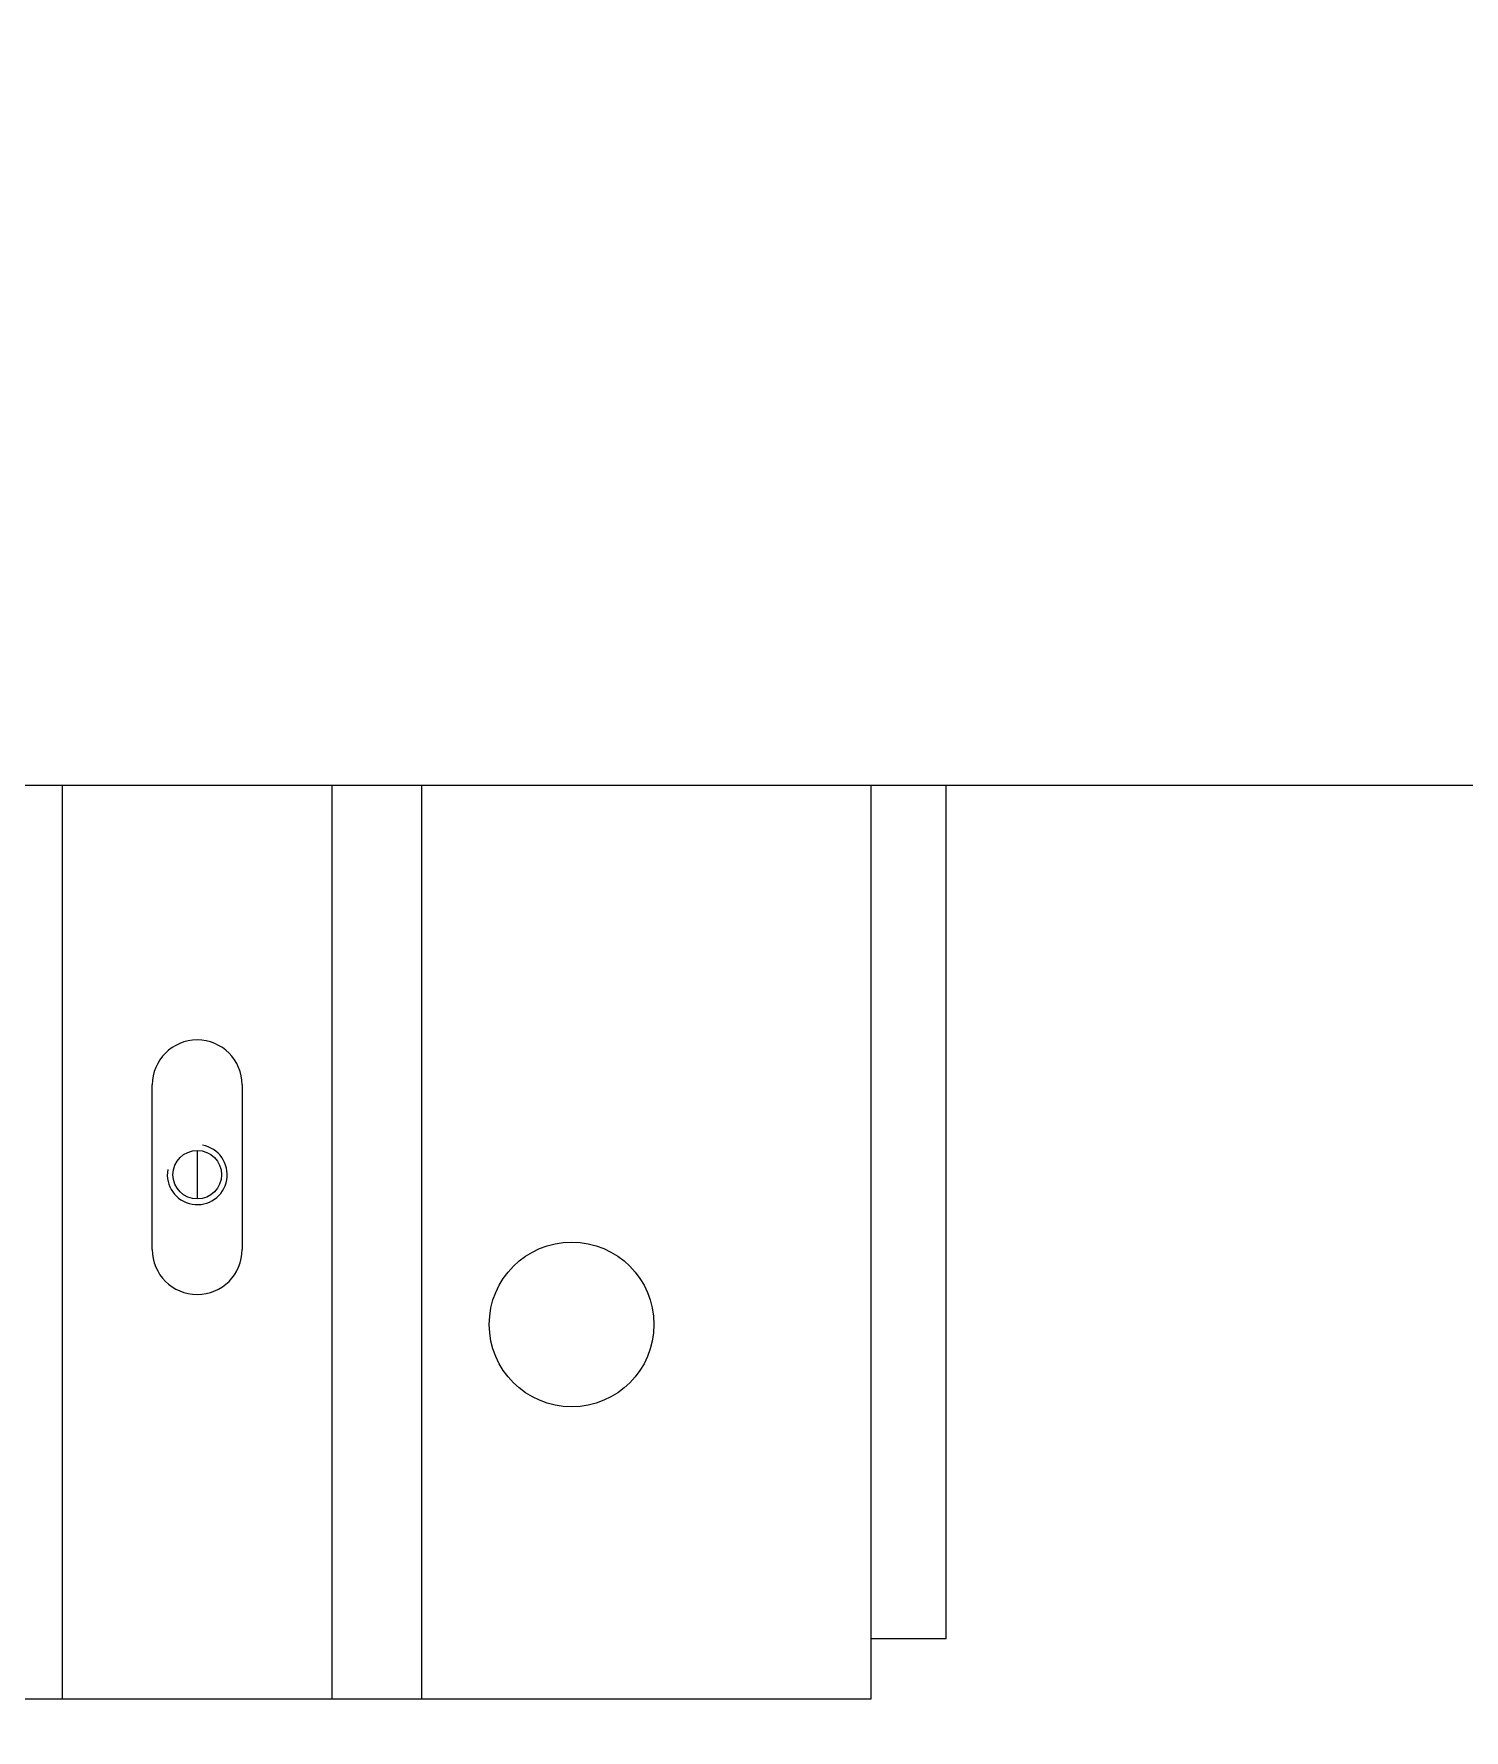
# Model space of a CAD drawing. Header units: millimetres. Extents: x 0 to 5940, y 0 to 4200.
# Drawn here: x 3451.7 to 3547.2, y 2851.9 to 2965.2 of the extents above; entities that cross this region are included whole.
import ezdxf

# ---------------------------------------------------------------- set-up
doc = ezdxf.new("R2010")
doc.units = ezdxf.units.MM
doc.header["$LTSCALE"] = 10
doc.layers.add('가시적인 것(ISO)', color=3, linetype='Continuous', lineweight=5, true_color=0x00ff00)
doc.layers.add('가시적인 좁은 것(ISO)', color=3, linetype='Continuous', lineweight=5, true_color=0x00ff00)
doc.layers.add('해치(ISO)', color=7, linetype='Continuous', lineweight=5)

msp = doc.modelspace()

# ---------------------------------------------------------------- hatches: boundary and pattern name
at = {"layer": '해치(ISO)'}
h = msp.add_hatch(dxfattribs=at)
h.set_pattern_fill('ANSI31', color=256, scale=254, angle=75.00018, style=0)
h.set_pattern_definition([(120.0002, (0, 0), (-27.49626, -15.87508), [])])
edge = h.paths.add_edge_path()
edge.add_line((3698.305, 3517.714), (3725.805, 3517.714))
edge.add_ellipse((3725.805, 3513.214), major_axis=(0, 4.5), ratio=1, start_angle=270, end_angle=360, ccw=False)
edge.add_line((3730.305, 3513.214), (3730.305, 3485.714))
edge.add_ellipse((3733.305, 3485.714), major_axis=(-3, 0), ratio=1, start_angle=0, end_angle=90)
edge.add_line((3733.305, 3482.714), (3735.305, 3482.714))
edge.add_line((3735.305, 3482.714), (3735.305, 3522.714))
edge.add_line((3735.305, 3522.714), (3695.305, 3522.714))
edge.add_line((3695.305, 3522.714), (3695.305, 3520.714))
edge.add_ellipse((3698.305, 3520.714), major_axis=(-3, 0), ratio=1, start_angle=0, end_angle=90)
edge = h.paths.add_edge_path()
edge.add_line((2939.905, 3482.714), (2941.905, 3482.714))
edge.add_ellipse((2941.905, 3485.714), major_axis=(0, -3), ratio=1, start_angle=0, end_angle=90)
edge.add_line((2944.905, 3485.714), (2944.905, 3513.214))
edge.add_ellipse((2949.405, 3513.214), major_axis=(-4.5, 0), ratio=1, start_angle=270, end_angle=360, ccw=False)
edge.add_line((2949.405, 3517.714), (2976.905, 3517.714))
edge.add_ellipse((2976.905, 3520.714), major_axis=(0, -3), ratio=1, start_angle=0, end_angle=90)
edge.add_line((2979.905, 3520.714), (2979.905, 3522.714))
edge.add_line((2979.905, 3522.714), (2939.905, 3522.714))
edge.add_line((2939.905, 3522.714), (2939.905, 3482.714))
edge = h.paths.add_edge_path()
edge.add_line((2939.905, 2817.314), (2939.905, 2777.314))
edge.add_line((2939.905, 2777.314), (2979.905, 2777.314))
edge.add_line((2979.905, 2777.314), (2979.905, 2779.314))
edge.add_ellipse((2976.905, 2779.314), major_axis=(3, 0), ratio=1, start_angle=0, end_angle=90)
edge.add_line((2976.905, 2782.314), (2949.143, 2782.314))
edge.add_ellipse((2949.143, 2786.814), major_axis=(0, -4.5), ratio=1, start_angle=269.50889, end_angle=360, ccw=False)
edge.add_line((2944.644, 2786.853), (2944.879, 2814.289))
edge.add_ellipse((2941.879, 2814.314), major_axis=(3, -0.026), ratio=1, start_angle=0, end_angle=90.49111)
edge.add_line((2941.879, 2817.314), (2939.905, 2817.314))
edge = h.paths.add_edge_path()
edge.add_line((3730.331, 2814.289), (3730.566, 2786.853))
edge.add_ellipse((3726.066, 2786.814), major_axis=(4.5, 0.039), ratio=1, start_angle=269.50889, end_angle=360, ccw=False)
edge.add_line((3726.066, 2782.314), (3698.305, 2782.314))
edge.add_ellipse((3698.305, 2779.314), major_axis=(0, 3), ratio=1, start_angle=0, end_angle=90)
edge.add_line((3695.305, 2779.314), (3695.305, 2777.314))
edge.add_line((3695.305, 2777.314), (3735.305, 2777.314))
edge.add_line((3735.305, 2777.314), (3735.305, 2817.314))
edge.add_line((3735.305, 2817.314), (3733.331, 2817.314))
edge.add_ellipse((3733.331, 2814.314), major_axis=(0, 3), ratio=1, start_angle=0, end_angle=90.49111)

# ---------------------------------------------------------------- linework, layer by layer
at = {"layer": '가시적인 것(ISO)'}
for p, q in [((3573.605, 2915.014), (3061.605, 2915.014)), ((3453.605, 2854.014), (3453.605, 2915.014)), ((3471.605, 2854.014), (3471.605, 2915.014)), ((3477.605, 2854.014), (3477.605, 2915.014)), ((3507.605, 2854.014), (3507.605, 2915.014)), ((3512.605, 2858.014), (3512.605, 2915.014)), ((3459.605, 2884.014), (3459.605, 2895.014)), ((3465.605, 2895.014), (3465.605, 2884.014)), ((3462.605, 2890.635), (3462.605, 2887.393)), ((3512.605, 2858.014), (3507.605, 2858.014)), ((3447.605, 2854.014), (3453.605, 2854.014)), ((3453.605, 2854.014), (3471.605, 2854.014)), ((3471.605, 2854.014), (3477.605, 2854.014)), ((3477.605, 2854.014), (3507.605, 2854.014))]:
    msp.add_line(p, q, dxfattribs=at)
for centre, radius in [((3462.605, 2889.014), 1.621), ((3487.605, 2879.014), 5.5)]:
    msp.add_circle(centre, radius, dxfattribs=at)
for centre, start, end in [((3462.605, 2895.014), 0, 180), ((3462.605, 2884.014), 180, 0)]:
    msp.add_arc(centre, 3, start, end, dxfattribs=at)
at = {"layer": '가시적인 좁은 것(ISO)'}
msp.add_arc((3462.605, 2889.014), 2, 170, 80, dxfattribs=at)

doc.saveas('drawing.dxf')
